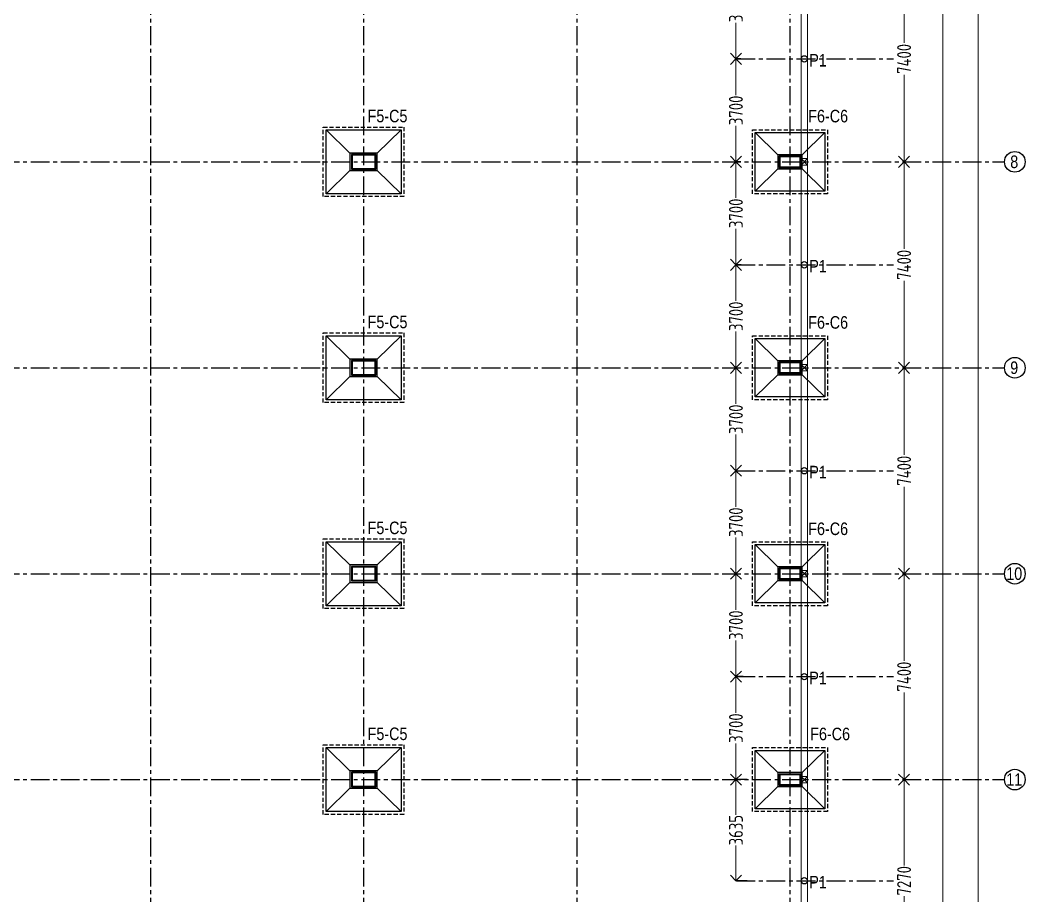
# Model space of a CAD drawing. Header units: inches. Extents: x -605 to 2991212, y -2872845 to 0.
# Drawn here: x 2313689 to 2350067, y -2109321 to -2077858 of the extents above; entities that cross this region are included whole.
import ezdxf
from ezdxf import colors
from ezdxf.entities.mleader import LeaderData, LeaderLine
from ezdxf.math import Vec2, Vec3

# ---------------------------------------------------------------- set-up
doc = ezdxf.new("R2010")
doc.units = ezdxf.units.IN
doc.header["$LTSCALE"] = 600
doc.header["$MEASUREMENT"] = 0
doc.linetypes.add('CENTER', pattern=[2, 1.25, -0.25, 0.25, -0.25])
doc.linetypes.add('DASHED2', pattern=[0.375, 0.25, -0.125])
for name, color, linetype, lineweight in [('PV_MASONRY', 10, 'Continuous', 0), ('PV_TEXT_ROMANS', 7, 'Continuous', 0), ('rDIMension', 1, 'Continuous', 18), ('rRCC 2', 40, 'Continuous', 15)]:
    doc.layers.add(name, color=color, linetype=linetype, lineweight=lineweight)
doc.layers.add('SnT-CENTER2', color=8, linetype='CENTER')
doc.styles.add('DIM', font='geniso.shx', dxfattribs={"width": 0.85})
doc.styles.add('J.P', font='ARIALN.TTF')
doc.styles.add('TEXT3', font='geniso.shx')
doc.dimstyles.new('ST-100', dxfattribs={"dimscale": 100, "dimtxt": 2.5, "dimasz": 2, "dimexe": 0.18, "dimexo": 0.0625, "dimgap": 0.2, "dimtad": 0, "dimdec": 0, "dimzin": 0, "dimdsep": 46, "dimtxsty": 'DIM', "dimblk": 'OPEN90', "dimcen": 0.09, "dimclrd": 256, "dimclrt": 7, "dimadec": 0, "dimazin": 0, "dimtfac": 1, "dimtdec": 0, "dimtofl": 0, "dimtmove": 0, "dimatfit": 3, "dimldrblk": 'OPEN90', "dimfxl": 1, "dimtolj": 1, "dimtzin": 0, "dimlwd": -1, "dimarcsym": 0})

# ---------------------------------------------------------------- blocks, each defined once
blk = doc.blocks.new('_Open90')
at = {"color": 0, "linetype": 'ByBlock', "lineweight": -2}
for p, q in [((0, 0), (-1, 0)), ((-0.5, 0.5), (0, 0)), ((0, 0), (-0.5, -0.5))]:
    blk.add_line(p, q, dxfattribs=at)
blk = doc.blocks.new('*D596')
at = {"layer": 'Defpoints', "color": 0, "linetype": 'ByBlock'}
for p in [(2345113, -2075547), (2345444, -2082947), (2345444, -2082947)]:
    blk.add_point(p, dxfattribs=at)
at = {"layer": 'rDIMension', "color": 0, "linetype": 'ByBlock', "lineweight": -2}
for p, q in [((2345113, -2075547), (2345444, -2075547)), ((2345444, -2082947), (2345444, -2082947))]:
    blk.add_line(p, q, dxfattribs=at)
at = {"layer": 'rDIMension'}
for p, q in [((2345444, -2075947), (2345444, -2078674)), ((2345444, -2082547), (2345444, -2079820))]:
    blk.add_line(p, q, dxfattribs=at)
at = {"layer": 'rDIMension', "linetype": 'ByBlock', "xscale": 400, "yscale": 400, "zscale": 400}
for p, rotation in [((2345444, -2075547), 90), ((2345444, -2082947), 270)]:
    blk.add_blockref('_Open90', p, dxfattribs=dict(at, rotation=rotation))
at = {"layer": 'rDIMension', "color": 7, "linetype": 'ByBlock', "insert": (2345444, -2079247), "char_height": 500, "attachment_point": 5, "rotation": 90, "style": 'DIM'}
blk.add_mtext('\\A1;7400', dxfattribs=at)
blk = doc.blocks.new('*D597')
at = {"layer": 'Defpoints', "color": 0, "linetype": 'ByBlock'}
for p in [(2345444, -2082947), (2345444, -2090347), (2345444, -2090347)]:
    blk.add_point(p, dxfattribs=at)
at = {"layer": 'rDIMension', "color": 0, "linetype": 'ByBlock', "lineweight": -2}
for p, q in [((2345444, -2082947), (2345444, -2082947)), ((2345444, -2090347), (2345444, -2090347))]:
    blk.add_line(p, q, dxfattribs=at)
at = {"layer": 'rDIMension'}
for p, q in [((2345444, -2083347), (2345444, -2086074)), ((2345444, -2089947), (2345444, -2087220))]:
    blk.add_line(p, q, dxfattribs=at)
at = {"layer": 'rDIMension', "linetype": 'ByBlock', "xscale": 400, "yscale": 400, "zscale": 400}
for p, rotation in [((2345444, -2082947), 90), ((2345444, -2090347), 270)]:
    blk.add_blockref('_Open90', p, dxfattribs=dict(at, rotation=rotation))
at = {"layer": 'rDIMension', "color": 7, "linetype": 'ByBlock', "insert": (2345444, -2086647), "char_height": 500, "attachment_point": 5, "rotation": 90, "style": 'DIM'}
blk.add_mtext('\\A1;7400', dxfattribs=at)
blk = doc.blocks.new('*D598')
at = {"layer": 'Defpoints', "color": 0, "linetype": 'ByBlock'}
for p in [(2345444, -2090347), (2345444, -2097747), (2345444, -2097747)]:
    blk.add_point(p, dxfattribs=at)
at = {"layer": 'rDIMension', "color": 0, "linetype": 'ByBlock', "lineweight": -2}
for p, q in [((2345444, -2090347), (2345444, -2090347)), ((2345444, -2097747), (2345444, -2097747))]:
    blk.add_line(p, q, dxfattribs=at)
at = {"layer": 'rDIMension'}
for p, q in [((2345444, -2090747), (2345444, -2093474)), ((2345444, -2097347), (2345444, -2094620))]:
    blk.add_line(p, q, dxfattribs=at)
at = {"layer": 'rDIMension', "linetype": 'ByBlock', "xscale": 400, "yscale": 400, "zscale": 400}
for p, rotation in [((2345444, -2090347), 90), ((2345444, -2097747), 270)]:
    blk.add_blockref('_Open90', p, dxfattribs=dict(at, rotation=rotation))
at = {"layer": 'rDIMension', "color": 7, "linetype": 'ByBlock', "insert": (2345444, -2094047), "char_height": 500, "attachment_point": 5, "rotation": 90, "style": 'DIM'}
blk.add_mtext('\\A1;7400', dxfattribs=at)
blk = doc.blocks.new('*D599')
at = {"layer": 'Defpoints', "color": 0, "linetype": 'ByBlock'}
for p in [(2345444, -2097747), (2345444, -2105147), (2345444, -2105147)]:
    blk.add_point(p, dxfattribs=at)
at = {"layer": 'rDIMension', "color": 0, "linetype": 'ByBlock', "lineweight": -2}
for p, q in [((2345444, -2097747), (2345444, -2097747)), ((2345444, -2105147), (2345444, -2105147))]:
    blk.add_line(p, q, dxfattribs=at)
at = {"layer": 'rDIMension'}
for p, q in [((2345444, -2098147), (2345444, -2100874)), ((2345444, -2104747), (2345444, -2102020))]:
    blk.add_line(p, q, dxfattribs=at)
at = {"layer": 'rDIMension', "linetype": 'ByBlock', "xscale": 400, "yscale": 400, "zscale": 400}
for p, rotation in [((2345444, -2097747), 90), ((2345444, -2105147), 270)]:
    blk.add_blockref('_Open90', p, dxfattribs=dict(at, rotation=rotation))
at = {"layer": 'rDIMension', "color": 7, "linetype": 'ByBlock', "insert": (2345444, -2101447), "char_height": 500, "attachment_point": 5, "rotation": 90, "style": 'DIM'}
blk.add_mtext('\\A1;7400', dxfattribs=at)
blk = doc.blocks.new('*D600')
at = {"layer": 'Defpoints', "color": 0, "linetype": 'ByBlock'}
for p in [(2345444, -2105147), (2345444, -2112417), (2345444, -2112417)]:
    blk.add_point(p, dxfattribs=at)
at = {"layer": 'rDIMension', "color": 0, "linetype": 'ByBlock', "lineweight": -2}
for p, q in [((2345444, -2105147), (2345444, -2105147)), ((2345444, -2112417), (2345444, -2112417))]:
    blk.add_line(p, q, dxfattribs=at)
at = {"layer": 'rDIMension'}
for p, q in [((2345444, -2105547), (2345444, -2108230)), ((2345444, -2112017), (2345444, -2109333))]:
    blk.add_line(p, q, dxfattribs=at)
at = {"layer": 'rDIMension', "linetype": 'ByBlock', "xscale": 400, "yscale": 400, "zscale": 400}
for p, rotation in [((2345444, -2105147), 90), ((2345444, -2112417), 270)]:
    blk.add_blockref('_Open90', p, dxfattribs=dict(at, rotation=rotation))
at = {"layer": 'rDIMension', "color": 7, "linetype": 'ByBlock', "insert": (2345444, -2108782), "char_height": 500, "attachment_point": 5, "rotation": 90, "style": 'DIM'}
blk.add_mtext('\\A1;7270', dxfattribs=at)
blk = doc.blocks.new('*D612')
at = {"layer": 'Defpoints', "color": 0, "linetype": 'ByBlock'}
for p in [(2339402, -2105147), (2339805, -2105147), (2339805, -2108782)]:
    blk.add_point(p, dxfattribs=at)
at = {"layer": 'rDIMension', "color": 0, "linetype": 'ByBlock', "lineweight": -2}
for p, q in [((2339805, -2105147), (2339402, -2105147)), ((2339805, -2108782), (2339402, -2108782))]:
    blk.add_line(p, q, dxfattribs=at)
at = {"layer": 'rDIMension'}
for p, q in [((2339402, -2105547), (2339402, -2106413)), ((2339402, -2108382), (2339402, -2107516))]:
    blk.add_line(p, q, dxfattribs=at)
at = {"layer": 'rDIMension', "linetype": 'ByBlock', "xscale": 400, "yscale": 400, "zscale": 400}
for p, rotation in [((2339402, -2105147), 90), ((2339402, -2108782), 270)]:
    blk.add_blockref('_Open90', p, dxfattribs=dict(at, rotation=rotation))
at = {"layer": 'rDIMension', "color": 7, "linetype": 'ByBlock', "insert": (2339402, -2106964), "char_height": 500, "attachment_point": 5, "rotation": 90, "style": 'DIM'}
blk.add_mtext('\\A1;3635', dxfattribs=at)
blk = doc.blocks.new('*D613')
at = {"layer": 'Defpoints', "color": 0, "linetype": 'ByBlock'}
for p in [(2339402, -2101447), (2339661, -2101447), (2339805, -2105147)]:
    blk.add_point(p, dxfattribs=at)
at = {"layer": 'rDIMension', "color": 0, "linetype": 'ByBlock', "lineweight": -2}
for p, q in [((2339661, -2101447), (2339402, -2101447)), ((2339805, -2105147), (2339402, -2105147))]:
    blk.add_line(p, q, dxfattribs=at)
at = {"layer": 'rDIMension'}
for p, q in [((2339402, -2101847), (2339402, -2102745)), ((2339402, -2104747), (2339402, -2103848))]:
    blk.add_line(p, q, dxfattribs=at)
at = {"layer": 'rDIMension', "linetype": 'ByBlock', "xscale": 400, "yscale": 400, "zscale": 400}
for p, rotation in [((2339402, -2101447), 90), ((2339402, -2105147), 270)]:
    blk.add_blockref('_Open90', p, dxfattribs=dict(at, rotation=rotation))
at = {"layer": 'rDIMension', "color": 7, "linetype": 'ByBlock', "insert": (2339402, -2103297), "char_height": 500, "attachment_point": 5, "rotation": 90, "style": 'DIM'}
blk.add_mtext('\\A1;3700', dxfattribs=at)
blk = doc.blocks.new('*D614')
at = {"layer": 'Defpoints', "color": 0, "linetype": 'ByBlock'}
for p in [(2339402, -2097747), (2339402, -2097747), (2339661, -2101447)]:
    blk.add_point(p, dxfattribs=at)
at = {"layer": 'rDIMension', "color": 0, "linetype": 'ByBlock', "lineweight": -2}
for p, q in [((2339402, -2097747), (2339402, -2097747)), ((2339661, -2101447), (2339402, -2101447))]:
    blk.add_line(p, q, dxfattribs=at)
at = {"layer": 'rDIMension'}
for p, q in [((2339402, -2098147), (2339402, -2099045)), ((2339402, -2101047), (2339402, -2100148))]:
    blk.add_line(p, q, dxfattribs=at)
at = {"layer": 'rDIMension', "linetype": 'ByBlock', "xscale": 400, "yscale": 400, "zscale": 400}
for p, rotation in [((2339402, -2097747), 90), ((2339402, -2101447), 270)]:
    blk.add_blockref('_Open90', p, dxfattribs=dict(at, rotation=rotation))
at = {"layer": 'rDIMension', "color": 7, "linetype": 'ByBlock', "insert": (2339402, -2099597), "char_height": 500, "attachment_point": 5, "rotation": 90, "style": 'DIM'}
blk.add_mtext('\\A1;3700', dxfattribs=at)
blk = doc.blocks.new('*D615')
at = {"layer": 'Defpoints', "color": 0, "linetype": 'ByBlock'}
for p in [(2339402, -2094047), (2339402, -2094047), (2339402, -2097747)]:
    blk.add_point(p, dxfattribs=at)
at = {"layer": 'rDIMension', "color": 0, "linetype": 'ByBlock', "lineweight": -2}
for p, q in [((2339402, -2094047), (2339402, -2094047)), ((2339402, -2097747), (2339402, -2097747))]:
    blk.add_line(p, q, dxfattribs=at)
at = {"layer": 'rDIMension'}
for p, q in [((2339402, -2094447), (2339402, -2095345)), ((2339402, -2097347), (2339402, -2096448))]:
    blk.add_line(p, q, dxfattribs=at)
at = {"layer": 'rDIMension', "linetype": 'ByBlock', "xscale": 400, "yscale": 400, "zscale": 400}
for p, rotation in [((2339402, -2094047), 90), ((2339402, -2097747), 270)]:
    blk.add_blockref('_Open90', p, dxfattribs=dict(at, rotation=rotation))
at = {"layer": 'rDIMension', "color": 7, "linetype": 'ByBlock', "insert": (2339402, -2095897), "char_height": 500, "attachment_point": 5, "rotation": 90, "style": 'DIM'}
blk.add_mtext('\\A1;3700', dxfattribs=at)
blk = doc.blocks.new('*D616')
at = {"layer": 'Defpoints', "color": 0, "linetype": 'ByBlock'}
for p in [(2339402, -2090347), (2339402, -2090347), (2339402, -2094047)]:
    blk.add_point(p, dxfattribs=at)
at = {"layer": 'rDIMension', "color": 0, "linetype": 'ByBlock', "lineweight": -2}
for p, q in [((2339402, -2090347), (2339402, -2090347)), ((2339402, -2094047), (2339402, -2094047))]:
    blk.add_line(p, q, dxfattribs=at)
at = {"layer": 'rDIMension'}
for p, q in [((2339402, -2090747), (2339402, -2091645)), ((2339402, -2093647), (2339402, -2092748))]:
    blk.add_line(p, q, dxfattribs=at)
at = {"layer": 'rDIMension', "linetype": 'ByBlock', "xscale": 400, "yscale": 400, "zscale": 400}
for p, rotation in [((2339402, -2090347), 90), ((2339402, -2094047), 270)]:
    blk.add_blockref('_Open90', p, dxfattribs=dict(at, rotation=rotation))
at = {"layer": 'rDIMension', "color": 7, "linetype": 'ByBlock', "insert": (2339402, -2092197), "char_height": 500, "attachment_point": 5, "rotation": 90, "style": 'DIM'}
blk.add_mtext('\\A1;3700', dxfattribs=at)
blk = doc.blocks.new('*D617')
at = {"layer": 'Defpoints', "color": 0, "linetype": 'ByBlock'}
for p in [(2339402, -2086647), (2339589, -2086647), (2339402, -2090347)]:
    blk.add_point(p, dxfattribs=at)
at = {"layer": 'rDIMension', "color": 0, "linetype": 'ByBlock', "lineweight": -2}
for p, q in [((2339589, -2086647), (2339402, -2086647)), ((2339402, -2090347), (2339402, -2090347))]:
    blk.add_line(p, q, dxfattribs=at)
at = {"layer": 'rDIMension'}
for p, q in [((2339402, -2087047), (2339402, -2087945)), ((2339402, -2089947), (2339402, -2089048))]:
    blk.add_line(p, q, dxfattribs=at)
at = {"layer": 'rDIMension', "linetype": 'ByBlock', "xscale": 400, "yscale": 400, "zscale": 400}
for p, rotation in [((2339402, -2086647), 90), ((2339402, -2090347), 270)]:
    blk.add_blockref('_Open90', p, dxfattribs=dict(at, rotation=rotation))
at = {"layer": 'rDIMension', "color": 7, "linetype": 'ByBlock', "insert": (2339402, -2088497), "char_height": 500, "attachment_point": 5, "rotation": 90, "style": 'DIM'}
blk.add_mtext('\\A1;3700', dxfattribs=at)
blk = doc.blocks.new('*D618')
at = {"layer": 'Defpoints', "color": 0, "linetype": 'ByBlock'}
for p in [(2339402, -2082947), (2339575, -2082947), (2339589, -2086647)]:
    blk.add_point(p, dxfattribs=at)
at = {"layer": 'rDIMension', "color": 0, "linetype": 'ByBlock', "lineweight": -2}
for p, q in [((2339575, -2082947), (2339402, -2082947)), ((2339589, -2086647), (2339402, -2086647))]:
    blk.add_line(p, q, dxfattribs=at)
at = {"layer": 'rDIMension'}
for p, q in [((2339402, -2083347), (2339402, -2084245)), ((2339402, -2086247), (2339402, -2085348))]:
    blk.add_line(p, q, dxfattribs=at)
at = {"layer": 'rDIMension', "linetype": 'ByBlock', "xscale": 400, "yscale": 400, "zscale": 400}
for p, rotation in [((2339402, -2082947), 90), ((2339402, -2086647), 270)]:
    blk.add_blockref('_Open90', p, dxfattribs=dict(at, rotation=rotation))
at = {"layer": 'rDIMension', "color": 7, "linetype": 'ByBlock', "insert": (2339402, -2084797), "char_height": 500, "attachment_point": 5, "rotation": 90, "style": 'DIM'}
blk.add_mtext('\\A1;3700', dxfattribs=at)
blk = doc.blocks.new('*D619')
at = {"layer": 'Defpoints', "color": 0, "linetype": 'ByBlock'}
for p in [(2339402, -2079247), (2339575, -2079247), (2339575, -2082947)]:
    blk.add_point(p, dxfattribs=at)
at = {"layer": 'rDIMension', "color": 0, "linetype": 'ByBlock', "lineweight": -2}
for p, q in [((2339575, -2079247), (2339402, -2079247)), ((2339575, -2082947), (2339402, -2082947))]:
    blk.add_line(p, q, dxfattribs=at)
at = {"layer": 'rDIMension'}
for p, q in [((2339402, -2079647), (2339402, -2080545)), ((2339402, -2082547), (2339402, -2081648))]:
    blk.add_line(p, q, dxfattribs=at)
at = {"layer": 'rDIMension', "linetype": 'ByBlock', "xscale": 400, "yscale": 400, "zscale": 400}
for p, rotation in [((2339402, -2079247), 90), ((2339402, -2082947), 270)]:
    blk.add_blockref('_Open90', p, dxfattribs=dict(at, rotation=rotation))
at = {"layer": 'rDIMension', "color": 7, "linetype": 'ByBlock', "insert": (2339402, -2081097), "char_height": 500, "attachment_point": 5, "rotation": 90, "style": 'DIM'}
blk.add_mtext('\\A1;3700', dxfattribs=at)
blk = doc.blocks.new('*D620')
at = {"layer": 'Defpoints', "color": 0, "linetype": 'ByBlock'}
for p in [(2339402, -2075547), (2339402, -2075547), (2339575, -2079247)]:
    blk.add_point(p, dxfattribs=at)
at = {"layer": 'rDIMension', "color": 0, "linetype": 'ByBlock', "lineweight": -2}
for p, q in [((2339402, -2075547), (2339402, -2075547)), ((2339575, -2079247), (2339402, -2079247))]:
    blk.add_line(p, q, dxfattribs=at)
at = {"layer": 'rDIMension'}
for p, q in [((2339402, -2075947), (2339402, -2076845)), ((2339402, -2078847), (2339402, -2077948))]:
    blk.add_line(p, q, dxfattribs=at)
at = {"layer": 'rDIMension', "linetype": 'ByBlock', "xscale": 400, "yscale": 400, "zscale": 400}
for p, rotation in [((2339402, -2075547), 90), ((2339402, -2079247), 270)]:
    blk.add_blockref('_Open90', p, dxfattribs=dict(at, rotation=rotation))
at = {"layer": 'rDIMension', "color": 7, "linetype": 'ByBlock', "insert": (2339402, -2077397), "char_height": 500, "attachment_point": 5, "rotation": 90, "style": 'DIM'}
blk.add_mtext('\\A1;3700', dxfattribs=at)
blk = doc.blocks.new('*D663')
at = {"layer": 'Defpoints', "color": 0, "linetype": 'ByBlock'}
for p in [(2345746, -2031277), (2345746, -2112417), (2346836, -2112417)]:
    blk.add_point(p, dxfattribs=at)
at = {"layer": 'rDIMension', "color": 0, "linetype": 'ByBlock', "lineweight": -2}
for p, q in [((2345746, -2031277), (2346836, -2031277)), ((2345746, -2112417), (2346836, -2112417))]:
    blk.add_line(p, q, dxfattribs=at)
at = {"layer": 'rDIMension'}
for p, q in [((2346836, -2031677), (2346836, -2070680)), ((2346836, -2112017), (2346836, -2073015))]:
    blk.add_line(p, q, dxfattribs=at)
at = {"layer": 'rDIMension', "linetype": 'ByBlock', "xscale": 400, "yscale": 400, "zscale": 400}
for p, rotation in [((2346836, -2031277), 90), ((2346836, -2112417), 270)]:
    blk.add_blockref('_Open90', p, dxfattribs=dict(at, rotation=rotation))
at = {"layer": 'rDIMension', "color": 7, "linetype": 'ByBlock', "insert": (2346836, -2071847), "char_height": 500, "attachment_point": 5, "rotation": 90, "style": 'DIM'}
blk.add_mtext('\\A1;81140 C/C', dxfattribs=at)
blk = doc.blocks.new('*D664')
at = {"layer": 'Defpoints', "color": 0, "linetype": 'ByBlock'}
for p in [(2341864, -2030787), (2348105, -2030787), (2341975, -2112907)]:
    blk.add_point(p, dxfattribs=at)
at = {"layer": 'rDIMension', "color": 0, "linetype": 'ByBlock', "lineweight": -2}
for p, q in [((2341864, -2030787), (2348105, -2030787)), ((2341975, -2112907), (2348105, -2112907))]:
    blk.add_line(p, q, dxfattribs=at)
at = {"layer": 'rDIMension'}
for p, q in [((2348105, -2031187), (2348105, -2070616)), ((2348105, -2112507), (2348105, -2073078))]:
    blk.add_line(p, q, dxfattribs=at)
at = {"layer": 'rDIMension', "linetype": 'ByBlock', "xscale": 400, "yscale": 400, "zscale": 400}
for p, rotation in [((2348105, -2030787), 90), ((2348105, -2112907), 270)]:
    blk.add_blockref('_Open90', p, dxfattribs=dict(at, rotation=rotation))
at = {"layer": 'rDIMension', "color": 7, "linetype": 'ByBlock', "insert": (2348105, -2071847), "char_height": 500, "attachment_point": 5, "rotation": 90, "style": 'DIM'}
blk.add_mtext('\\A1;82120 O/O', dxfattribs=at)
blk = doc.blocks.new('_DotBlank')
at = {"color": 0, "linetype": 'ByBlock', "lineweight": -2}
blk.add_line((-0.5, 0), (-1, 0), dxfattribs=at)
blk.add_circle((0, 0), 0.5, dxfattribs=at)

msp = doc.modelspace()

# ---------------------------------------------------------------- linework, layer by layer
at = {"color": 7, "linetype": 'DASHED2'}
for points in [[(2324574.8, -2081696.9), (2327474.8, -2081696.9), (2327474.8, -2084196.9), (2324574.8, -2084196.9)], [(2342694.8, -2081796.9), (2342694.8, -2084096.9), (2339994.8, -2084096.9), (2339994.8, -2081796.9)], [(2324574.8, -2089096.9), (2327474.8, -2089096.9), (2327474.8, -2091596.9), (2324574.8, -2091596.9)], [(2342694.8, -2089196.9), (2342694.8, -2091496.9), (2339994.8, -2091496.9), (2339994.8, -2089196.9)], [(2324574.8, -2096496.9), (2327474.8, -2096496.9), (2327474.8, -2098996.9), (2324574.8, -2098996.9)], [(2342694.8, -2096596.9), (2342694.8, -2098896.9), (2339994.8, -2098896.9), (2339994.8, -2096596.9)], [(2324574.8, -2103896.9), (2327474.8, -2103896.9), (2327474.8, -2106396.9), (2324574.8, -2106396.9)], [(2342694.8, -2103996.9), (2342694.8, -2106296.9), (2339994.8, -2106296.9), (2339994.8, -2103996.9)]]:
    msp.add_lwpolyline(points, close=True, dxfattribs=at)
at = {"color": 1, "linetype": 'ByBlock'}
for points in [[(2324674.8, -2081796.9), (2327374.8, -2081796.9), (2327374.8, -2084096.9), (2324674.8, -2084096.9)], [(2342594.8, -2081896.9), (2342594.8, -2083996.9), (2340094.8, -2083996.9), (2340094.8, -2081896.9)], [(2326514.8, -2083259.4), (2326514.8, -2082634.4), (2325534.8, -2082634.4), (2325534.8, -2083259.4)], [(2341779.8, -2083196.9), (2341779.8, -2082696.9), (2340909.8, -2082696.9), (2340909.8, -2083196.9)], [(2324674.8, -2089196.9), (2327374.8, -2089196.9), (2327374.8, -2091496.9), (2324674.8, -2091496.9)], [(2342594.8, -2089296.9), (2342594.8, -2091396.9), (2340094.8, -2091396.9), (2340094.8, -2089296.9)], [(2326514.8, -2090659.4), (2326514.8, -2090034.4), (2325534.8, -2090034.4), (2325534.8, -2090659.4)], [(2341779.8, -2090596.9), (2341779.8, -2090096.9), (2340909.8, -2090096.9), (2340909.8, -2090596.9)], [(2324674.8, -2096596.9), (2327374.8, -2096596.9), (2327374.8, -2098896.9), (2324674.8, -2098896.9)], [(2342594.8, -2096696.9), (2342594.8, -2098796.9), (2340094.8, -2098796.9), (2340094.8, -2096696.9)], [(2326514.8, -2098059.4), (2326514.8, -2097434.4), (2325534.8, -2097434.4), (2325534.8, -2098059.4)], [(2341779.8, -2097996.9), (2341779.8, -2097496.9), (2340909.8, -2097496.9), (2340909.8, -2097996.9)], [(2324674.8, -2103996.9), (2327374.8, -2103996.9), (2327374.8, -2106296.9), (2324674.8, -2106296.9)], [(2342594.8, -2104096.9), (2342594.8, -2106196.9), (2340094.8, -2106196.9), (2340094.8, -2104096.9)], [(2326514.8, -2105459.4), (2326514.8, -2104834.4), (2325534.8, -2104834.4), (2325534.8, -2105459.4)], [(2341779.8, -2105396.9), (2341779.8, -2104896.9), (2340909.8, -2104896.9), (2340909.8, -2105396.9)]]:
    msp.add_lwpolyline(points, close=True, dxfattribs=at)
for points in [[(2325534.8, -2082634.4), (2324674.8, -2081796.9)], [(2326514.8, -2082634.4), (2327374.8, -2081796.9)], [(2340909.8, -2082696.9), (2340094.8, -2081896.9)], [(2341779.8, -2082696.9), (2342594.8, -2081896.9)], [(2325534.8, -2083259.4), (2324674.8, -2084096.9)], [(2326514.8, -2083259.4), (2327374.8, -2084096.9)], [(2340909.8, -2083196.9), (2340094.8, -2083996.9)], [(2341779.8, -2083196.9), (2342594.8, -2083996.9)], [(2325534.8, -2090034.4), (2324674.8, -2089196.9)], [(2326514.8, -2090034.4), (2327374.8, -2089196.9)], [(2340909.8, -2090096.9), (2340094.8, -2089296.9)], [(2341779.8, -2090096.9), (2342594.8, -2089296.9)], [(2340909.8, -2090596.9), (2340094.8, -2091396.9)], [(2341779.8, -2090596.9), (2342594.8, -2091396.9)], [(2325534.8, -2090659.4), (2324674.8, -2091496.9)], [(2326514.8, -2090659.4), (2327374.8, -2091496.9)], [(2325534.8, -2097434.4), (2324674.8, -2096596.9)], [(2326514.8, -2097434.4), (2327374.8, -2096596.9)], [(2340909.8, -2097496.9), (2340094.8, -2096696.9)], [(2341779.8, -2097496.9), (2342594.8, -2096696.9)], [(2325534.8, -2098059.4), (2324674.8, -2098896.9)], [(2326514.8, -2098059.4), (2327374.8, -2098896.9)], [(2340909.8, -2097996.9), (2340094.8, -2098796.9)], [(2341779.8, -2097996.9), (2342594.8, -2098796.9)], [(2325534.8, -2104834.4), (2324674.8, -2103996.9)], [(2326514.8, -2104834.4), (2327374.8, -2103996.9)], [(2340909.8, -2104896.9), (2340094.8, -2104096.9)], [(2341779.8, -2104896.9), (2342594.8, -2104096.9)], [(2325534.8, -2105459.4), (2324674.8, -2106296.9)], [(2326514.8, -2105459.4), (2327374.8, -2106296.9)], [(2340909.8, -2105396.9), (2340094.8, -2106196.9)], [(2341779.8, -2105396.9), (2342594.8, -2106196.9)]]:
    msp.add_lwpolyline(points, dxfattribs=at)
at = {"color": 3, "linetype": 'ByBlock'}
for points in [[(2326464.8, -2083209.4), (2326464.8, -2082684.4), (2325584.8, -2082684.4), (2325584.8, -2083209.4)], [(2341729.8, -2083146.9), (2341729.8, -2082746.9), (2340959.8, -2082746.9), (2340959.8, -2083146.9)], [(2326464.8, -2090609.4), (2326464.8, -2090084.4), (2325584.8, -2090084.4), (2325584.8, -2090609.4)], [(2341729.8, -2090546.9), (2341729.8, -2090146.9), (2340959.8, -2090146.9), (2340959.8, -2090546.9)], [(2326464.8, -2098009.4), (2326464.8, -2097484.4), (2325584.8, -2097484.4), (2325584.8, -2098009.4)], [(2341729.8, -2097946.9), (2341729.8, -2097546.9), (2340959.8, -2097546.9), (2340959.8, -2097946.9)], [(2326464.8, -2105409.4), (2326464.8, -2104884.4), (2325584.8, -2104884.4), (2325584.8, -2105409.4)], [(2341729.8, -2105346.9), (2341729.8, -2104946.9), (2340959.8, -2104946.9), (2340959.8, -2105346.9)]]:
    msp.add_lwpolyline(points, close=True, dxfattribs=at)
at = {"color": 2, "linetype": 'ByBlock'}
for points in [[(2326439.8, -2083184.4), (2326439.8, -2082709.4), (2325609.8, -2082709.4), (2325609.8, -2083184.4)], [(2341704.8, -2083121.9), (2341704.8, -2082771.9), (2340984.8, -2082771.9), (2340984.8, -2083121.9)], [(2326439.8, -2090584.4), (2326439.8, -2090109.4), (2325609.8, -2090109.4), (2325609.8, -2090584.4)], [(2341704.8, -2090521.9), (2341704.8, -2090171.9), (2340984.8, -2090171.9), (2340984.8, -2090521.9)], [(2326439.8, -2097984.4), (2326439.8, -2097509.4), (2325609.8, -2097509.4), (2325609.8, -2097984.4)], [(2341704.8, -2097921.9), (2341704.8, -2097571.9), (2340984.8, -2097571.9), (2340984.8, -2097921.9)], [(2326439.8, -2105384.4), (2326439.8, -2104909.4), (2325609.8, -2104909.4), (2325609.8, -2105384.4)], [(2341704.8, -2105321.9), (2341704.8, -2104971.9), (2340984.8, -2104971.9), (2340984.8, -2105321.9)]]:
    msp.add_lwpolyline(points, close=True, dxfattribs=at)
at = {"color": 8, "linetype": 'ByBlock'}
for centre in [(2341859.8, -2079246.9), (2341859.8, -2079246.9), (2341859.8, -2086646.9), (2341859.8, -2086646.9), (2341859.8, -2094046.9), (2341859.8, -2094046.9), (2341859.8, -2101446.9), (2341859.8, -2101446.9), (2341859.8, -2108781.8), (2341859.8, -2108781.8)]:
    msp.add_circle(centre, 115, dxfattribs=at)
at = {"color": 1, "linetype": 'ByBlock'}
for centre in [(2349423.5, -2082946.9), (2349423.5, -2090346.9), (2349423.5, -2097746.9), (2349423.5, -2105146.9)]:
    msp.add_circle(centre, 372.1, dxfattribs=at)
at = {"layer": 'PV_MASONRY', "color": 8}
for points in [[(2341974.8, -2030784.8), (2341974.8, -2098043.3)], [(2341744.8, -2031014.8), (2341744.8, -2098043.3)], [(2341974.8, -2098043.3), (2341974.8, -2112909.3), (2279434.8, -2112909.3), (2279434.8, -2082681.9)], [(2341744.8, -2098043.3), (2341744.8, -2112679.3), (2279664.8, -2112679.3), (2279664.8, -2082681.9)]]:
    msp.add_lwpolyline(points, dxfattribs=at)
at = {"layer": 'rRCC 2', "color": 6}
for p, q in [((2341974.8, -2082831.9), (2341744.8, -2083061.9)), ((2341974.8, -2083061.9), (2341744.8, -2082831.9)), ((2341974.8, -2090231.9), (2341744.8, -2090461.9)), ((2341974.8, -2090461.9), (2341744.8, -2090231.9)), ((2341974.8, -2097631.9), (2341744.8, -2097861.9)), ((2341974.8, -2097861.9), (2341744.8, -2097631.9)), ((2341974.8, -2105031.9), (2341744.8, -2105261.9)), ((2341974.8, -2105261.9), (2341744.8, -2105031.9))]:
    msp.add_line(p, q, dxfattribs=at)
for points in [[(2341974.8, -2082831.9), (2341744.8, -2082831.9), (2341744.8, -2083061.9), (2341974.8, -2083061.9)], [(2341974.8, -2090231.9), (2341744.8, -2090231.9), (2341744.8, -2090461.9), (2341974.8, -2090461.9)], [(2341974.8, -2097631.9), (2341744.8, -2097631.9), (2341744.8, -2097861.9), (2341974.8, -2097861.9)], [(2341974.8, -2105031.9), (2341744.8, -2105031.9), (2341744.8, -2105261.9), (2341974.8, -2105261.9)]]:
    msp.add_lwpolyline(points, close=True, dxfattribs=at)
at = {"layer": 'SnT-CENTER2', "color": 6, "ltscale": 0.9}
for p, q in [((2318364.8, -2022992.9), (2318364.8, -2119381)), ((2326024.8, -2022992.9), (2326024.8, -2119381)), ((2333684.8, -2022992.9), (2333684.8, -2119381)), ((2341344.8, -2022992.9), (2341344.8, -2119381)), ((2282746, -2082946.9), (2349051.4, -2082946.9)), ((2282746, -2090346.9), (2349051.4, -2090346.9)), ((2282746, -2097746.9), (2349051.4, -2097746.9)), ((2282746, -2105146.9), (2349051.4, -2105146.9))]:
    msp.add_line(p, q, dxfattribs=at)
at = {"layer": 'SnT-CENTER2', "color": 8, "ltscale": 0.9}
for points in [[(2339420.3, -2079246.9), (2345068.1, -2079246.9)], [(2339420.3, -2086646.9), (2345068.1, -2086646.9)], [(2339420.3, -2094046.9), (2345068.1, -2094046.9)], [(2339420.3, -2101446.9), (2345068.1, -2101446.9)], [(2339420.3, -2108781.8), (2345068.1, -2108781.8)]]:
    msp.add_lwpolyline(points, dxfattribs=at)

# ---------------------------------------------------------------- texts
at = {"layer": 'PV_TEXT_ROMANS', "char_height": 450, "style": 'J.P'}
for s, insert, width, attachment_point in [('\\pxqc;P1', (2343421.8, -2079070.8), 2135.966, 3), ('\\pxqc;F5-C5', (2326419, -2081075.3), 931.892, 1), ('\\pxqc;F6-C6', (2341822.7, -2081077.7), 1786.252, 1), ('\\pxqc;8', (2348935.1, -2082719.9), 931.892, 1), ('\\pxqc;P1', (2343421.8, -2086470.8), 2135.966, 3), ('\\pxqc;F5-C5', (2326419, -2088475.3), 931.892, 1), ('\\pxqc;F6-C6', (2341822.7, -2088492.3), 1786.252, 1), ('\\pxqc;9', (2348935.1, -2090119.9), 931.892, 1), ('\\pxqc;P1', (2343421.8, -2093870.8), 2135.966, 3), ('\\pxqc;F5-C5', (2326419, -2095875.3), 931.892, 1), ('\\pxqc;F6-C6', (2341822.7, -2095908.1), 1786.252, 1), ('\\pxqc;10', (2348935.1, -2097519.9), 931.892, 1), ('\\pxqc;P1', (2343421.8, -2101270.8), 2135.966, 3), ('\\pxqc;F5-C5', (2326419, -2103275.3), 931.892, 1), ('\\pxqc;F6-C6', (2342320.5, -2103282), 931.892, 1), ('\\pxqc;11', (2348935.1, -2104919.9), 931.892, 1), ('\\pxqc;P1', (2343421.8, -2108605.8), 2135.966, 3)]:
    msp.add_mtext(s, dxfattribs=dict(at, insert=insert, width=width, attachment_point=attachment_point))

# ---------------------------------------------------------------- dimensions: what is measured, and where the dimension line sits
at = {"layer": 'rDIMension', "color": 1, "linetype": 'ByBlock'}
for base, p1, p2, text, picture, middle in [((2348105.426, -2030786.7853), (2341974.7995, -2112907.2728), (2341863.7464, -2030786.7853), '<> O/O', '*D664', (2348105.426, -2071847.0291)), ((2346835.5454, -2112417.2728), (2345745.9831, -2031276.7853), (2345745.9831, -2112417.2728), '<> C/C', '*D663', (2346835.5454, -2071847.0291))]:
    dim = msp.add_linear_dim(base=base, p1=p1, p2=p2, angle=90, text=text, dimstyle='ST-100', override={"dimtxt": 5, "dimasz": 4, "dimexe": 0, "dimexo": 0, "dimblk": 'Open90', "dimtmove": 1, "dimfxl": 1.25, "dimtfillclr": 256, "dimarcsym": 2}, dxfattribs=at)
    dim.commit()
    dim.dimension.update_dxf_attribs({"geometry": picture, "text_midpoint": middle})
at = {"layer": 'rDIMension', "color": 8, "linetype": 'ByBlock'}
for base, p1, p2, picture, middle in [((2339401.8, -2075546.9), (2339574.5, -2079246.9), (2339401.8, -2075546.9), '*D620', (2339401.8, -2077396.9)), ((2339401.8, -2079246.9), (2339574.8, -2082946.9), (2339574.5, -2079246.9), '*D619', (2339401.8, -2081096.9)), ((2339401.8, -2082946.9), (2339588.7, -2086646.9), (2339574.8, -2082946.9), '*D618', (2339401.8, -2084796.9)), ((2339401.8, -2086646.9), (2339401.8, -2090346.9), (2339588.7, -2086646.9), '*D617', (2339401.8, -2088496.9)), ((2339401.8, -2090346.9), (2339401.8, -2094046.9), (2339401.8, -2090346.9), '*D616', (2339401.8, -2092196.9)), ((2339401.8, -2094046.9), (2339401.8, -2097746.9), (2339401.8, -2094046.9), '*D615', (2339401.8, -2095896.9)), ((2339401.8, -2097746.9), (2339661, -2101446.9), (2339401.8, -2097746.9), '*D614', (2339401.8, -2099596.9)), ((2339401.8, -2101446.9), (2339804.8, -2105146.9), (2339661, -2101446.9), '*D613', (2339401.8, -2103296.9)), ((2339401.8, -2105146.9), (2339804.8, -2108781.8), (2339804.8, -2105146.9), '*D612', (2339401.8, -2106964.3))]:
    dim = msp.add_linear_dim(base=base, p1=p1, p2=p2, angle=90, dimstyle='ST-100', override={"dimtxt": 5, "dimasz": 4, "dimexe": 0, "dimexo": 0, "dimtmove": 1, "dimfxl": 1.25, "dimtfillclr": 256, "dimarcsym": 2}, dxfattribs=at)
    dim.commit()
    dim.dimension.update_dxf_attribs({"geometry": picture, "text_midpoint": middle})
at = {"layer": 'rDIMension', "color": 1, "linetype": 'ByBlock'}
for base, p1, p2, picture, middle in [((2345444.2, -2082946.9), (2345112.8, -2075546.9), (2345444.2, -2082946.9), '*D596', (2345444.2, -2079246.9)), ((2345444.2, -2090346.9), (2345444.2, -2082946.9), (2345444.2, -2090346.9), '*D597', (2345444.2, -2086646.9)), ((2345444.2, -2097746.9), (2345444.2, -2090346.9), (2345444.2, -2097746.9), '*D598', (2345444.2, -2094046.9)), ((2345444.2, -2105146.9), (2345444.2, -2097746.9), (2345444.2, -2105146.9), '*D599', (2345444.2, -2101446.9)), ((2345444.2, -2112416.8), (2345444.2, -2105146.9), (2345444.2, -2112416.8), '*D600', (2345444.2, -2108781.8))]:
    dim = msp.add_linear_dim(base=base, p1=p1, p2=p2, angle=90, dimstyle='ST-100', override={"dimtxt": 5, "dimasz": 4, "dimexe": 0, "dimexo": 0, "dimtmove": 1, "dimfxl": 1.25, "dimtfillclr": 256, "dimarcsym": 2}, dxfattribs=at)
    dim.commit()
    dim.dimension.update_dxf_attribs({"geometry": picture, "text_midpoint": middle})

# ---------------------------------------------------------------- leaders
at = {"layer": 'rRCC 2', "color": 7}
ml = msp.add_multileader_mtext('Standard', dxfattribs=at)
ml.set_content('\\A1;\\W0.85;(a)4-12# ', color=7, style='TEXT3')
ml.set_leader_properties(color=256, linetype='ByLayer', lineweight=-1)
ml.set_arrow_properties(name='DOTBLANK')
ml.build(insert=Vec2(0, 0))
ml.multileader.update_dxf_attribs({"text_top_attachment_type": 0, "text_bottom_attachment_type": 0, "dogleg_length": 7.47, "arrow_head_size": 187.5, "scale": 75})
ctx = ml.context
ctx.base_point, ctx.scale, ctx.char_height, ctx.arrow_head_size, ctx.landing_gap_size, ctx.plane_origin = Vec3(2449102.6, -2386705.8), 75, 250, 187.5, 6.75, Vec3(2444752.6, -2386753.7)
ctx.text_align_type = 2
notes = []
notes.append((ctx, [(0, (0, 0, 0), (0, 0), (1, 0), 1, [])]))
ctx.mtext.insert, ctx.mtext.alignment, ctx.mtext.flow_direction = Vec3(2450129.2, -2386574.5), 3, 5
ml = msp.add_multileader_mtext('Standard', dxfattribs=at)
ml.set_content('\\A1;\\W0.85;(a)4-12# ', color=7, style='TEXT3')
ml.set_leader_properties(color=256, linetype='ByLayer', lineweight=-1)
ml.set_arrow_properties(name='DOTBLANK')
ml.build(insert=Vec2(0, 0))
ml.multileader.update_dxf_attribs({"text_top_attachment_type": 0, "text_bottom_attachment_type": 0, "dogleg_length": 7.47, "arrow_head_size": 187.5, "scale": 75})
ctx = ml.context
ctx.base_point, ctx.scale, ctx.char_height, ctx.arrow_head_size, ctx.landing_gap_size, ctx.plane_origin = Vec3(2474235.5, -2625457.1), 75, 250, 187.5, 6.75, Vec3(2469885.5, -2625505)
ctx.text_align_type = 2
notes.append((ctx, [(0, (0, 0, 0), (0, 0), (1, 0), 1, [])]))
ctx.mtext.insert, ctx.mtext.alignment, ctx.mtext.flow_direction = Vec3(2475262.2, -2625325.8), 3, 5
for ctx, leaders in notes:
    for number, flags, end, landing, length, lines in leaders:
        leader = LeaderData()
        leader.index, (leader.has_last_leader_line, leader.has_dogleg_vector, leader.attachment_direction) = number, flags
        leader.last_leader_point, leader.dogleg_vector, leader.dogleg_length = Vec3(end), Vec3(landing), length
        for number, points, colour, breaks in lines:
            line = LeaderLine()
            line.index, line.vertices, line.color, line.breaks = number, Vec3.list(points), colors.encode_raw_color(colour), breaks
            leader.lines.append(line)
        ctx.leaders.append(leader)

doc.saveas('drawing.dxf')
